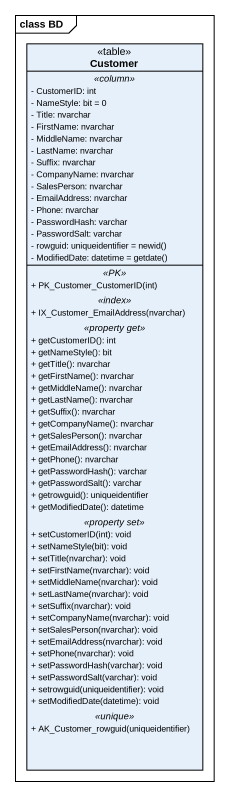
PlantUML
@startuml
mainframe class BD
hide circle
hide empty members
skinparam classAttributeIconSize 0
class Customer <<table>> {
  .. <<column>> ..
  - CustomerID: int
  - NameStyle: bit = 0
  - Title: nvarchar
  - FirstName: nvarchar
  - MiddleName: nvarchar
  - LastName: nvarchar
  - Suffix: nvarchar
  - CompanyName: nvarchar
  - SalesPerson: nvarchar
  - EmailAddress: nvarchar
  - Phone: nvarchar
  - PasswordHash: varchar
  - PasswordSalt: varchar
  {field} - rowguid: uniqueidentifier = newid()
  {field} - ModifiedDate: datetime = getdate()
  .. <<PK>> ..
  + PK_Customer_CustomerID(int)
  .. <<index>> ..
  + IX_Customer_EmailAddress(nvarchar)
  .. <<property get>> ..
  + getCustomerID(): int
  + getNameStyle(): bit
  + getTitle(): nvarchar
  + getFirstName(): nvarchar
  + getMiddleName(): nvarchar
  + getLastName(): nvarchar
  + getSuffix(): nvarchar
  + getCompanyName(): nvarchar
  + getSalesPerson(): nvarchar
  + getEmailAddress(): nvarchar
  + getPhone(): nvarchar
  + getPasswordHash(): varchar
  + getPasswordSalt(): varchar
  + getrowguid(): uniqueidentifier
  + getModifiedDate(): datetime
  .. <<property set>> ..
  + setCustomerID(int): void
  + setNameStyle(bit): void
  + setTitle(nvarchar): void
  + setFirstName(nvarchar): void
  + setMiddleName(nvarchar): void
  + setLastName(nvarchar): void
  + setSuffix(nvarchar): void
  + setCompanyName(nvarchar): void
  + setSalesPerson(nvarchar): void
  + setEmailAddress(nvarchar): void
  + setPhone(nvarchar): void
  + setPasswordHash(varchar): void
  + setPasswordSalt(varchar): void
  + setrowguid(uniqueidentifier): void
  + setModifiedDate(datetime): void
  .. <<unique>> ..
  + AK_Customer_rowguid(uniqueidentifier)
}
@enduml
